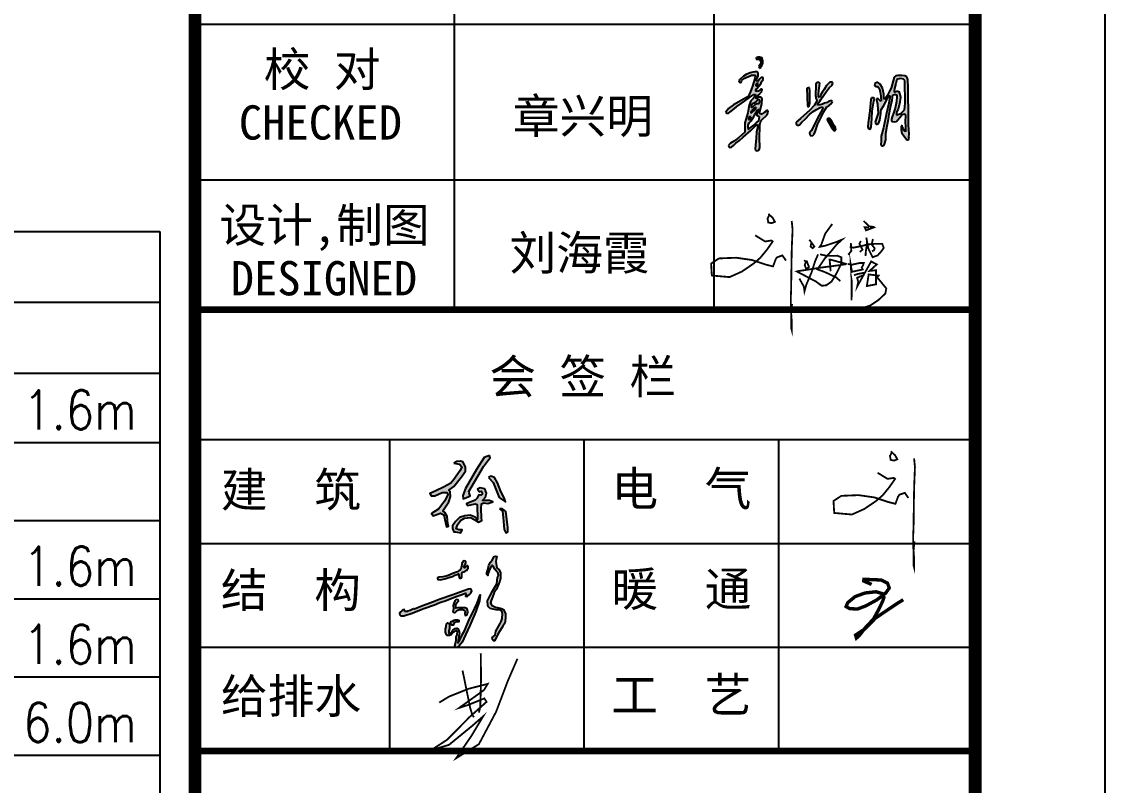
# Model space of a CAD drawing. Extents: x 921423 to 1291758, y 534425 to 1049953.
# Drawn here: x 1148031 to 1156349, y 894278 to 900138 of the extents above; entities that cross this region are included whole.
import ezdxf

# ---------------------------------------------------------------- set-up
doc = ezdxf.new("R2010")
doc.units = 0
doc.header["$LTSCALE"] = 1000
doc.header["$MEASUREMENT"] = 0
for name, color, linetype in [('PUB_TITLE', 4, 'Continuous'), ('图框', 7, 'Continuous'), ('文字', 6, 'Continuous'), ('线线', 150, 'Continuous')]:
    doc.layers.add(name, color=color, linetype=linetype)
doc.styles.add('ACC', font='txt.shx', dxfattribs={"width": 0.9, "bigfont": 'hztxt.shx'})
doc.styles.add('STYLE-黑体', font='simhei.ttf')

# ---------------------------------------------------------------- blocks, each defined once
blk = doc.blocks.new('hui')
h = blk.add_hatch(color=256)
h.paths.add_polyline_path([(74395638.6, 22003696.3), (74395662.8, 22003679.2), (74395666.7, 22003630), (74395675.3, 22003537.8), (74395686.9, 22003513.3), (74395703, 22003522.2), (74395703, 22003553.5), (74395696.3, 22003618.3), (74395688.3, 22003677.7), (74395661.9, 22003698.7)])
h.paths.add_polyline_path([(74395555.6, 22003939), (74395591.3, 22003900.5), (74395637.5, 22003785.4), (74395686.2, 22003750.5), (74395674.8, 22003782.9), (74395649.7, 22003831.1), (74395624.6, 22003897.3), (74395601.9, 22003937), (74395573.5, 22003947.9)])
h.paths.add_polyline_path([(74395481.4, 22003828.7), (74395497.6, 22003833.6), (74395508.2, 22003811.7), (74395496, 22003801.2), (74395480.6, 22003804), (74395470.1, 22003787.8), (74395466.8, 22003776.9), (74395453, 22003763.5), (74395396.7, 22003740.8), (74395385.4, 22003735.2), (74395395.5, 22003724.2), (74395453.9, 22003735.2), (74395468.4, 22003731.9), (74395467.6, 22003710.5), (74395470.9, 22003632.1), (74395470.4, 22003615.9), (74395451.8, 22003634.5), (74395414.1, 22003649.1), (74395372.4, 22003644.2), (74395333.1, 22003630), (74395301.5, 22003599.7), (74395278.8, 22003568.1), (74395279.6, 22003545.4), (74395289.3, 22003520.3), (74395302.3, 22003520.3), (74395342.4, 22003513.8), (74395353.3, 22003535.3), (74395327.8, 22003535.3), (74395307.5, 22003543), (74395317.3, 22003573.7), (74395340.8, 22003606.9), (74395370.3, 22003625.6), (74395394.3, 22003629.2), (74395418.2, 22003630.4), (74395450.2, 22003612.2), (74395477.7, 22003595.6), (74395504.5, 22003607.3), (74395502.5, 22003628.8), (74395498.8, 22003698.9), (74395501.2, 22003735.3), (74395519.5, 22003744.5), (74395550.3, 22003738), (74395588.8, 22003750.1), (74395562.5, 22003760.3), (74395509.4, 22003761.9), (74395531.3, 22003787.4), (74395540.2, 22003818.2), (74395526.8, 22003850.6), (74395491.6, 22003859.1), (74395470.1, 22003848.6)])
h.paths.add_polyline_path([(74395563.1, 22004106.9), (74395521.8, 22004092.4), (74395461.9, 22003999), (74395379.7, 22003854.8), (74395358.5, 22003799.5), (74395360.6, 22003773.7), (74395397.8, 22003789.2), (74395415.5, 22003796.6), (74395405.5, 22003819.1), (74395405, 22003831.5), (74395515.6, 22004021.8), (74395554.9, 22004072.9), (74395569.1, 22004089.9)])
h.paths.add_polyline_path([(74395290.2, 22004048.9), (74395331.8, 22004040.5), (74395350.5, 22004020.6), (74395338.3, 22003991.5), (74395289.1, 22003923.7), (74395266.4, 22003893.9), (74395215.7, 22003866.5), (74395145.3, 22003831.9), (74395104.7, 22003816.4), (74395115.5, 22003796.1), (74395143.5, 22003796.1), (74395198.4, 22003822.9), (74395234.2, 22003822.9), (74395244.7, 22003810.1), (74395216.3, 22003757), (74395173.1, 22003697.7), (74395118.7, 22003662.8), (74395131.5, 22003645.1), (74395186.2, 22003664.4), (74395213, 22003652.1), (74395226.2, 22003593), (74395232, 22003559.7), (74395248, 22003563.8), (74395242.3, 22003583.6), (74395237.3, 22003639.5), (74395218.8, 22003669.5), (74395204.8, 22003682.7), (74395249.7, 22003751.7), (74395262.9, 22003791.2), (74395260, 22003827.8), (74395250.1, 22003841.3), (74395288.4, 22003870.1), (74395346.9, 22003942.8), (74395377.8, 22003987.2), (74395377.8, 22004020.1), (74395358, 22004059.2), (74395339.5, 22004062.9), (74395311.1, 22004059.6)])
h = blk.add_hatch(color=256)
h.paths.add_polyline_path([(74395012.1, 22002915.4), (74395058.3, 22002932), (74395139.4, 22002961.3), (74395180.7, 22002979.5), (74395231.2, 22002992.9), (74395259.8, 22003008.1), (74395294.4, 22003019.6), (74395315.7, 22003027.5), (74395353.5, 22003041.1), (74395371.9, 22003048.3), (74395382.1, 22003050.4), (74395383.8, 22003039.4), (74395379.1, 22003028.3), (74395388.5, 22003025.7), (74395394, 22003027.9), (74395409.8, 22003038.9), (74395418.7, 22003050.9), (74395428.1, 22003067.9), (74395420, 22003082.8), (74395401.3, 22003079.8), (74395359.1, 22003064.9), (74395280.7, 22003038.5), (74395185.1, 22003003.1), (74395125.1, 22002980.1), (74395036.7, 22002947.4), (74394985.8, 22002928.7), (74394978.6, 22002930.3), (74394953.5, 22002916.6), (74394936.6, 22002912.8), (74394932.9, 22002909.4), (74394912.7, 22002909.5), (74394911, 22002918.6), (74394907.2, 22002924.9), (74394896.6, 22002921.3), (74394891.1, 22002916), (74394873.8, 22002902.3), (74394870.9, 22002894.1), (74394873.5, 22002883.1), (74394883.1, 22002876.6), (74394906.4, 22002876.6), (74394969.3, 22002897.5)])
h.paths.add_polyline_path([(74395356.2, 22003210.6), (74395364.6, 22003214.7), (74395376.3, 22003218), (74395384.6, 22003223.8), (74395391.4, 22003228.1), (74395393.8, 22003234.2), (74395398.3, 22003239.8), (74395399.7, 22003252.1), (74395392.3, 22003262.2), (74395385.1, 22003258.6), (74395378.1, 22003250.5), (74395370.7, 22003245.6), (74395366.5, 22003254.3), (74395370.1, 22003259.4), (74395374.1, 22003267.2), (74395378.9, 22003276.1), (74395381.6, 22003283.6), (74395381.6, 22003291.2), (74395379.4, 22003296.5), (74395367.6, 22003297.8), (74395359.8, 22003296.9), (74395357.2, 22003292.7), (74395354.5, 22003285.4), (74395351.6, 22003278.3), (74395350.5, 22003267.4), (74395349, 22003258.5), (74395345.4, 22003244.8), (74395343.6, 22003235), (74395337.6, 22003227), (74395329.9, 22003224.2), (74395316.8, 22003215.3), (74395287.7, 22003202.9), (74395262.3, 22003193.7), (74395246.5, 22003186.6), (74395230.9, 22003180.2), (74395204.6, 22003174.5), (74395175.4, 22003172.4), (74395163.7, 22003167.8), (74395165.4, 22003155.7), (74395183.7, 22003153.6), (74395220.4, 22003159.4), (74395249.8, 22003169.4), (74395279.2, 22003178.1), (74395297.2, 22003188.1), (74395315, 22003194.8), (74395323.9, 22003198.5), (74395327.7, 22003194.6), (74395326.8, 22003185.4), (74395328.7, 22003174), (74395333.7, 22003165.5), (74395339.9, 22003164.2), (74395347.9, 22003167.8), (74395351, 22003174.8), (74395351, 22003189), (74395351.4, 22003201.7)])
h.paths.add_polyline_path([(74395305.4, 22002934.3), (74395304.5, 22002947.3), (74395304.2, 22002964.8), (74395311.8, 22002975.7), (74395325.1, 22002988.9), (74395323, 22002998.3), (74395306.8, 22003000.6), (74395295.7, 22002991.3), (74395288.9, 22002972.3), (74395284.2, 22002955.9), (74395285.4, 22002930.7), (74395283.8, 22002917.3), (74395281.8, 22002906.8), (74395289, 22002901.9), (74395298.5, 22002901.9), (74395310.3, 22002911), (74395319.1, 22002920.5), (74395334.5, 22002924.5), (74395356.1, 22002925.1), (74395364, 22002922.8), (74395373.1, 22002917.6), (74395377, 22002905.8), (74395374.1, 22002893.1), (74395377, 22002881), (74395383.6, 22002880), (74395391.8, 22002885.2), (74395395.4, 22002906.5), (74395390.5, 22002929.7), (74395375.7, 22002938.5), (74395350.2, 22002938.2), (74395319.1, 22002936.9)], flags=17)
h.paths.add_polyline_path([(74395295, 22002825.9), (74395304.6, 22002828.7), (74395327.5, 22002831.5), (74395328, 22002843.1), (74395318.4, 22002846.2), (74395300.3, 22002846.4), (74395292.4, 22002843.1), (74395279.2, 22002836.5), (74395267.8, 22002833.2), (74395264.5, 22002823.6), (74395268.3, 22002810.9), (74395274.4, 22002804.3), (74395283.8, 22002805.1), (74395286.3, 22002812.7)], flags=17)
h.paths.add_polyline_path([(74395249.7, 22002761.6), (74395255.7, 22002778.9), (74395255.7, 22002802.1), (74395252.9, 22002818.1), (74395240.6, 22002821.7), (74395233.8, 22002814.4), (74395231, 22002795.8), (74395226, 22002773.9), (74395226, 22002752), (74395233.6, 22002731.2), (74395238.7, 22002724.3), (74395256.2, 22002725.5), (74395268.8, 22002731.2), (74395278.8, 22002745), (74395288.9, 22002751.9), (74395296.4, 22002757.5), (74395305.2, 22002765), (74395315.9, 22002755), (74395314, 22002731.8), (74395307.7, 22002716.1), (74395306.5, 22002688.5), (74395300.8, 22002663.4), (74395296.4, 22002647.1), (74395301.4, 22002633.9), (74395314.6, 22002632.7), (74395329.1, 22002645.2), (74395352.9, 22002674.1), (74395378, 22002730.5), (74395410.9, 22002802.7), (74395457.2, 22002909.4), (74395485.7, 22002992), (74395490.7, 22003037.5), (74395468.6, 22002973.5), (74395432.4, 22002896.9), (74395407, 22002847.3), (74395373.4, 22002766), (74395355.5, 22002736.6), (74395333.8, 22002691.3), (74395320.6, 22002669.6), (74395321.8, 22002689.3), (74395326.6, 22002719.4), (74395332.6, 22002740.2), (74395330.6, 22002756.3), (74395322.6, 22002774), (74395312.2, 22002780.7), (74395300.3, 22002778.9), (74395282.6, 22002767.1), (74395274.4, 22002755.2), (74395262.5, 22002740.7), (74395251.1, 22002743.8)])
blk.add_hatch(color=256).paths.add_polyline_path([(74395578.3, 22002959.2), (74395570.2, 22002974.9), (74395575, 22002993.9), (74395585.1, 22003020.4), (74395598.1, 22003054.3), (74395615.7, 22003080.1), (74395642.3, 22003141.8), (74395646.6, 22003165.4), (74395647.1, 22003185.6), (74395646.2, 22003207.3), (74395638, 22003229), (74395619.2, 22003245.3), (74395615.8, 22003256.4), (74395613.4, 22003278.6), (74395611.9, 22003294.5), (74395613.9, 22003307.9), (74395618.7, 22003333), (74395611.5, 22003334.9), (74395598.9, 22003332.5), (74395584, 22003303.1), (74395569.5, 22003287.2), (74395558.4, 22003264.1), (74395550.2, 22003229.9), (74395542, 22003206.3), (74395542, 22003194.3), (74395548.8, 22003187.1), (74395550.2, 22003197.2), (74395560.8, 22003224.1), (74395567.6, 22003241.5), (74395577.7, 22003261.2), (74395583.6, 22003264.1), (74395590.3, 22003258.5), (74395604.3, 22003234.8), (74395613, 22003221.9), (74395627.5, 22003210), (74395631.1, 22003184.8), (74395624.4, 22003169.3), (74395619.2, 22003122.4), (74395588, 22003070.3), (74395568.6, 22003031.5), (74395546.6, 22002990.6), (74395550.3, 22002954.5), (74395555.6, 22002945.6), (74395566.9, 22002932), (74395614.8, 22002923.1), (74395643.8, 22002922), (74395657.4, 22002911.9), (74395663.3, 22002895.3), (74395661, 22002856.3), (74395652.7, 22002832.6), (74395645, 22002816.7), (74395633.2, 22002800.7), (74395611.8, 22002759.3), (74395606.5, 22002727.3), (74395583.4, 22002709), (74395586.4, 22002693.6), (74395593.5, 22002683.6), (74395600.6, 22002683.6), (74395608.9, 22002698.4), (74395626.6, 22002736.2), (74395643.5, 22002763), (74395666.1, 22002797.8), (74395679.7, 22002820.8), (74395686.8, 22002858), (74395686.8, 22002892.8), (74395669.4, 22002923.9), (74395655.1, 22002932.8), (74395625.2, 22002940.9), (74395609.6, 22002942.3), (74395588.5, 22002953.1)])
for points in [[(74395563.1, 22004106.9), (74395521.8, 22004092.4), (74395461.9, 22003999), (74395379.7, 22003854.8), (74395358.5, 22003799.5), (74395360.6, 22003773.7), (74395397.8, 22003789.2), (74395415.5, 22003796.6), (74395405.5, 22003819.1), (74395405, 22003831.5), (74395515.6, 22004021.8), (74395554.9, 22004072.9), (74395569.1, 22004089.9), (74395563.1, 22004106.9)], [(74395290.2, 22004048.9), (74395331.8, 22004040.5), (74395350.5, 22004020.6), (74395338.3, 22003991.5), (74395289.1, 22003923.7), (74395266.4, 22003893.9), (74395215.7, 22003866.5), (74395145.3, 22003831.9), (74395104.7, 22003816.4), (74395115.5, 22003796.1), (74395143.5, 22003796.1), (74395198.4, 22003822.9), (74395234.2, 22003822.9), (74395244.7, 22003810.1), (74395216.3, 22003757), (74395173.1, 22003697.7), (74395118.7, 22003662.8), (74395131.5, 22003645.1), (74395186.2, 22003664.4), (74395213, 22003652.1), (74395226.2, 22003593), (74395232, 22003559.7), (74395248, 22003563.8), (74395242.3, 22003583.6), (74395237.3, 22003639.5), (74395218.8, 22003669.5), (74395204.8, 22003682.7), (74395249.7, 22003751.7), (74395262.9, 22003791.2), (74395260, 22003827.8), (74395250.1, 22003841.3), (74395288.4, 22003870.1), (74395346.9, 22003942.8), (74395377.8, 22003987.2), (74395377.8, 22004020.1), (74395358, 22004059.2), (74395339.5, 22004062.9), (74395311.1, 22004059.6), (74395290.2, 22004048.9)], [(74395555.6, 22003939), (74395591.3, 22003900.5), (74395637.5, 22003785.4), (74395686.2, 22003750.5), (74395674.8, 22003782.9), (74395649.7, 22003831.1), (74395624.6, 22003897.3), (74395601.9, 22003937), (74395573.5, 22003947.9), (74395555.6, 22003939)], [(74395481.4, 22003828.7), (74395497.6, 22003833.6), (74395497.6, 22003833.6), (74395508.2, 22003811.7), (74395496, 22003801.2), (74395480.6, 22003804), (74395470.1, 22003787.8), (74395466.8, 22003776.9), (74395453, 22003763.5), (74395396.7, 22003740.8), (74395385.4, 22003735.2), (74395395.5, 22003724.2), (74395395.5, 22003724.2), (74395453.9, 22003735.2), (74395468.4, 22003731.9), (74395467.6, 22003710.5), (74395470.9, 22003632.1), (74395470.4, 22003615.9), (74395451.8, 22003634.5), (74395414.1, 22003649.1), (74395372.4, 22003644.2), (74395333.1, 22003630), (74395301.5, 22003599.7), (74395278.8, 22003568.1), (74395279.6, 22003545.4), (74395289.3, 22003520.3), (74395302.3, 22003520.3), (74395342.4, 22003513.8), (74395353.3, 22003535.3), (74395327.8, 22003535.3), (74395307.5, 22003543), (74395317.3, 22003573.7), (74395340.8, 22003606.9), (74395370.3, 22003625.6), (74395394.3, 22003629.2), (74395418.2, 22003630.4), (74395450.2, 22003612.2), (74395477.7, 22003595.6), (74395504.5, 22003607.3), (74395502.5, 22003628.8), (74395498.8, 22003698.9), (74395501.2, 22003735.3), (74395519.5, 22003744.5), (74395550.3, 22003738), (74395588.8, 22003750.1), (74395562.5, 22003760.3), (74395509.4, 22003761.9), (74395531.3, 22003787.4), (74395540.2, 22003818.2), (74395526.8, 22003850.6), (74395491.6, 22003859.1), (74395470.1, 22003848.6), (74395481.4, 22003828.7)], [(74395638.6, 22003696.3), (74395662.8, 22003679.2), (74395666.7, 22003630), (74395675.3, 22003537.8), (74395686.9, 22003513.3), (74395703, 22003522.2), (74395703, 22003553.5), (74395696.3, 22003618.3), (74395688.3, 22003677.7), (74395661.9, 22003698.7), (74395638.6, 22003696.3)], [(74395295, 22002825.9), (74395286.3, 22002812.7), (74395283.8, 22002805.1), (74395274.4, 22002804.3), (74395268.3, 22002810.9), (74395264.5, 22002823.6), (74395267.8, 22002833.2), (74395279.2, 22002836.5), (74395292.4, 22002843.1), (74395300.3, 22002846.4), (74395318.4, 22002846.2), (74395328, 22002843.1), (74395327.5, 22002831.5), (74395304.6, 22002828.7), (74395295, 22002825.9), (74395295, 22002825.9)]]:
    blk.add_lwpolyline(points)
for points, const_width in [([(74398643.6, 22004138.8), (74398677.6, 22004107.1), (74398692.9, 22004077.6), (74398668.8, 22004067.7), (74398642.5, 22004073.2), (74398637, 22004103.8), (74398649.1, 22004126.8)], 14), ([(74398822, 22004085), (74398828.6, 22004018.2), (74398823.1, 22003881.4), (74398820.9, 22003784.1), (74398817.9, 22003551.5), (74398814.8, 22003492.4), (74398815.6, 22003407.1), (74398823.3, 22003303.4), (74398823.3, 22003243.4), (74398818.7, 22003260.3), (74398817.9, 22003379.4), (74398824.8, 22003447.8)], 14), ([(74398541.7, 22003974.4), (74398618.4, 22003927.4), (74398666.6, 22003935.1), (74398676.4, 22003927.4), (74398632.6, 22003865), (74398581.2, 22003801.6), (74398531.9, 22003758.9), (74398439.9, 22003696.5), (74398344.7, 22003653.9), (74398208.9, 22003665.9), (74398203.4, 22003757.8), (74398263.6, 22003797.2), (74398395, 22003802.7), (74398517.7, 22003785.2), (74398622.8, 22003750.1), (74398678.6, 22003735.9), (74398699.4, 22003791.7), (74398709.3, 22003805.9), (74398750.9, 22003820.2), (74398778.2, 22003780.8)], 14), ([(74398496, 22003117.1), (74398435.7, 22003143.4), (74398436.6, 22003156.5), (74398468, 22003155.6), (74398570.4, 22003151.2), (74398617.6, 22003127.6), (74398631.6, 22003090), (74398602.8, 22003049.8), (74398536.3, 22002999.1), (74398449.7, 22002951.9), (74398388.4, 22002929.2), (74398329, 22002930.9), (74398300.1, 22002947.5), (74398313.2, 22002978.1), (74398370.1, 22003024.5), (74398445.3, 22003051.6), (74398529.3, 22003061.2), (74398577.4, 22003047.2), (74398590.5, 22003019.2), (74398580, 22002986.9), (74398549.4, 22002923.1), (74398510, 22002851.4), (74398446.2, 22002783.2), (74398400.7, 22002723.8), (74398379.7, 22002705.4), (74398372.7, 22002728.1), (74398446.2, 22002777.1), (74398525.8, 22002859.3), (74398692, 22002971.1), (74398738.8, 22002999.9)], 26), ([(74395177.1, 22002210.8), (74395251.9, 22002256.4), (74395400.3, 22002316), (74395548.7, 22002354), (74395520.8, 22002307.1), (74395330.6, 22002170.2), (74395400.3, 22002193), (74395523.4, 22002242.5), (74395539.9, 22002215.9), (74395409.2, 22002099.2), (74395238, 22001925.6), (74395115, 22001845.8), (74395251.9, 22001886.3), (74395427, 22002029.5), (74395514.5, 22002105.6), (74395425.7, 22001957.3), (74395306.5, 22001783.6), (74395481.5, 22001891.4), (74395613.4, 22002139.8), (74395703.5, 22002376.8), (74395777, 22002546.7)], 14), ([(74395495.5, 22002589.8), (74395498, 22002403.4), (74395494.2, 22002251.3), (74395491.7, 22002176.6), (74395481.5, 22002133.5)], 14), ([(74395355.9, 22002456.8), (74395414.3, 22002170.2), (74395430.8, 22002115.7), (74395443.5, 22002098)], 14)]:
    blk.add_lwpolyline(points, dxfattribs=dict(const_width=const_width))
for points in [[(74395230.9, 22003180.2), (74395204.6, 22003174.5), (74395175.4, 22003172.4), (74395163.7, 22003167.8), (74395165.4, 22003155.7), (74395183.7, 22003153.6), (74395220.4, 22003159.4), (74395249.8, 22003169.4), (74395279.2, 22003178.1), (74395297.2, 22003188.1), (74395315, 22003194.8), (74395323.9, 22003198.5), (74395323.9, 22003198.5), (74395327.7, 22003194.6), (74395326.8, 22003185.4), (74395328.7, 22003174), (74395333.7, 22003165.5), (74395339.9, 22003164.2), (74395347.9, 22003167.8), (74395351, 22003174.8), (74395351, 22003189), (74395351.4, 22003201.7), (74395356.2, 22003210.6), (74395364.6, 22003214.7), (74395376.3, 22003218), (74395384.6, 22003223.8), (74395391.4, 22003228.1), (74395393.8, 22003234.2), (74395398.3, 22003239.8), (74395399.7, 22003252.1), (74395392.3, 22003262.2), (74395385.1, 22003258.6), (74395378.1, 22003250.5), (74395370.7, 22003245.6), (74395370.7, 22003245.6), (74395370.7, 22003245.6), (74395366.5, 22003254.3), (74395370.1, 22003259.4), (74395374.1, 22003267.2), (74395378.9, 22003276.1), (74395381.6, 22003283.6), (74395381.6, 22003291.2), (74395379.4, 22003296.5), (74395367.6, 22003297.8), (74395359.8, 22003296.9), (74395357.2, 22003292.7), (74395354.5, 22003285.4), (74395351.6, 22003278.3), (74395350.5, 22003267.4), (74395349, 22003258.5), (74395345.4, 22003244.8), (74395343.6, 22003235), (74395337.6, 22003227), (74395329.9, 22003224.2), (74395316.8, 22003215.3), (74395287.7, 22003202.9), (74395262.3, 22003193.7), (74395246.5, 22003186.6), (74395230.9, 22003180.2)], [(74395577.7, 22003261.2), (74395567.6, 22003241.5), (74395560.8, 22003224.1), (74395550.2, 22003197.2), (74395548.8, 22003187.1), (74395542, 22003194.3), (74395542, 22003206.3), (74395550.2, 22003229.9), (74395558.4, 22003264.1), (74395569.5, 22003287.2), (74395584, 22003303.1), (74395598.9, 22003332.5), (74395611.5, 22003334.9), (74395618.7, 22003333), (74395613.9, 22003307.9), (74395611.9, 22003294.5), (74395613.4, 22003278.6), (74395615.8, 22003256.4), (74395619.2, 22003245.3), (74395638, 22003229), (74395646.2, 22003207.3), (74395647.1, 22003185.6), (74395646.6, 22003165.4), (74395642.3, 22003141.8), (74395615.7, 22003080.1), (74395598.1, 22003054.3), (74395585.1, 22003020.4), (74395575, 22002993.9), (74395570.2, 22002974.9), (74395578.3, 22002959.2), (74395588.5, 22002953.1), (74395609.6, 22002942.3), (74395625.2, 22002940.9), (74395655.1, 22002932.8), (74395669.4, 22002923.9), (74395686.8, 22002892.8), (74395686.8, 22002858), (74395679.7, 22002820.8), (74395666.1, 22002797.8), (74395643.5, 22002763), (74395626.6, 22002736.2), (74395608.9, 22002698.4), (74395600.6, 22002683.6), (74395593.5, 22002683.6), (74395586.4, 22002693.6), (74395583.4, 22002709), (74395606.5, 22002727.3), (74395611.8, 22002759.3), (74395633.2, 22002800.7), (74395645, 22002816.7), (74395652.7, 22002832.6), (74395661, 22002856.3), (74395663.3, 22002895.3), (74395657.4, 22002911.9), (74395643.8, 22002922), (74395614.8, 22002923.1), (74395566.9, 22002932), (74395555.6, 22002945.6), (74395550.3, 22002954.5), (74395546.6, 22002990.6), (74395568.6, 22003031.5), (74395588, 22003070.3), (74395619.2, 22003122.4), (74395624.4, 22003169.3), (74395631.1, 22003184.8), (74395627.5, 22003210), (74395613, 22003221.9), (74395604.3, 22003234.8), (74395590.3, 22003258.5), (74395583.6, 22003264.1), (74395577.7, 22003261.2)], [(74394978.6, 22002930.3), (74394953.5, 22002916.6), (74394936.6, 22002912.8), (74394932.9, 22002909.4), (74394912.7, 22002909.5), (74394911, 22002918.6), (74394907.2, 22002924.9), (74394896.6, 22002921.3), (74394891.1, 22002916), (74394873.8, 22002902.3), (74394870.9, 22002894.1), (74394873.5, 22002883.1), (74394883.1, 22002876.6), (74394906.4, 22002876.6), (74394969.3, 22002897.5), (74395012.1, 22002915.4), (74395058.3, 22002932), (74395139.4, 22002961.3), (74395180.7, 22002979.5), (74395231.2, 22002992.9), (74395259.8, 22003008.1), (74395294.4, 22003019.6), (74395315.7, 22003027.5), (74395353.5, 22003041.1), (74395371.9, 22003048.3), (74395382.1, 22003050.4), (74395383.8, 22003039.4), (74395379.1, 22003028.3), (74395388.5, 22003025.7), (74395394, 22003027.9), (74395409.8, 22003038.9), (74395418.7, 22003050.9), (74395428.1, 22003067.9), (74395420, 22003082.8), (74395401.3, 22003079.8), (74395359.1, 22003064.9), (74395280.7, 22003038.5), (74395185.1, 22003003.1), (74395125.1, 22002980.1), (74395036.7, 22002947.4), (74394985.8, 22002928.7), (74394978.6, 22002930.3)], [(74395226, 22002752), (74395226, 22002773.9), (74395231, 22002795.8), (74395233.8, 22002814.4), (74395240.6, 22002821.7), (74395252.9, 22002818.1), (74395255.7, 22002802.1), (74395255.7, 22002778.9), (74395249.7, 22002761.6), (74395251.1, 22002743.8), (74395262.5, 22002740.7), (74395274.4, 22002755.2), (74395282.6, 22002767.1), (74395300.3, 22002778.9), (74395312.2, 22002780.7), (74395322.6, 22002774), (74395330.6, 22002756.3), (74395332.6, 22002740.2), (74395326.6, 22002719.4), (74395321.8, 22002689.3), (74395320.6, 22002669.6), (74395333.8, 22002691.3), (74395355.5, 22002736.6), (74395373.4, 22002766), (74395407, 22002847.3), (74395432.4, 22002896.9), (74395468.6, 22002973.5), (74395490.7, 22003037.5), (74395485.7, 22002992), (74395457.2, 22002909.4), (74395410.9, 22002802.7), (74395378, 22002730.5), (74395352.9, 22002674.1), (74395329.1, 22002645.2), (74395314.6, 22002632.7), (74395301.4, 22002633.9), (74395296.4, 22002647.1), (74395300.8, 22002663.4), (74395306.5, 22002688.5), (74395307.7, 22002716.1), (74395314, 22002731.8), (74395314, 22002731.8), (74395315.9, 22002755), (74395305.2, 22002765), (74395296.4, 22002757.5), (74395288.9, 22002751.9), (74395278.8, 22002745), (74395268.8, 22002731.2), (74395256.2, 22002725.5), (74395238.7, 22002724.3), (74395233.6, 22002731.2), (74395226, 22002752)], [(74395304.5, 22002947.3), (74395304.2, 22002964.8), (74395311.8, 22002975.7), (74395325.1, 22002988.9), (74395323, 22002998.3), (74395306.8, 22003000.6), (74395295.7, 22002991.3), (74395288.9, 22002972.3), (74395284.2, 22002955.9), (74395285.4, 22002930.7), (74395283.8, 22002917.3), (74395281.8, 22002906.8), (74395289, 22002901.9), (74395298.5, 22002901.9), (74395310.3, 22002911), (74395319.1, 22002920.5), (74395334.5, 22002924.5), (74395356.1, 22002925.1), (74395364, 22002922.8), (74395373.1, 22002917.6), (74395377, 22002905.8), (74395374.1, 22002893.1), (74395377, 22002881), (74395383.6, 22002880), (74395391.8, 22002885.2), (74395395.4, 22002906.5), (74395390.5, 22002929.7), (74395375.7, 22002938.5), (74395350.2, 22002938.2), (74395319.1, 22002936.9), (74395305.4, 22002934.3), (74395304.5, 22002947.3)]]:
    blk.add_lwpolyline(points, close=True)
blk = doc.blocks.new('zvzgbzxbz')
for points in [[(-131914, -764902), (-131890, -764907), (-131875, -764925), (-131875, -764948), (-131885, -764963), (-131896, -764980), (-131889, -764996), (-131872, -764988), (-131863, -764969), (-131854, -764948), (-131854, -764921), (-131861, -764896), (-131869, -764884), (-131886, -764880), (-131905, -764880), (-131919, -764884), (-131923, -764894), (-131923, -764902)], [(-131271, -765390), (-131275, -765380), (-131266, -765364), (-131250, -765345), (-131241, -765329), (-131185, -765248), (-131153, -765207), (-131120, -765177), (-131112, -765159), (-131122, -765143), (-131139, -765145), (-131150, -765150), (-131181, -765181), (-131207, -765222), (-131223, -765247), (-131239, -765276), (-131249, -765299), (-131256, -765309), (-131266, -765302), (-131266, -765277), (-131263, -765233), (-131256, -765186), (-131252, -765158), (-131264, -765148), (-131277, -765148), (-131290, -765157), (-131292, -765163), (-131295, -765211), (-131297, -765251), (-131297, -765288), (-131289, -765324), (-131280, -765336), (-131311, -765393), (-131358, -765443), (-131454, -765531), (-131500, -765569), (-131500, -765594), (-131488, -765604), (-131467, -765596), (-131440, -765567), (-131401, -765533), (-131360, -765489), (-131320, -765456), (-131285, -765436), (-131246, -765413), (-131223, -765408), (-131220, -765422), (-131242, -765462), (-131275, -765525), (-131340, -765655), (-131359, -765681), (-131357, -765704), (-131346, -765713), (-131326, -765711), (-131312, -765697), (-131298, -765661), (-131275, -765594), (-131230, -765503), (-131211, -765464), (-131195, -765433), (-131176, -765406), (-131151, -765391), (-131124, -765368), (-131118, -765349), (-131128, -765340), (-131140, -765342), (-131160, -765350), (-131175, -765360), (-131200, -765367), (-131223, -765379), (-131251, -765386)], [(-131356, -765240), (-131360, -765204), (-131373, -765204), (-131388, -765209), (-131384, -765301), (-131380, -765400), (-131369, -765406), (-131358, -765370), (-131358, -765321)], [(-130722, -765450), (-130740, -765576), (-130743, -765618), (-130738, -765640), (-130724, -765644), (-130715, -765640), (-130709, -765619), (-130706, -765580), (-130703, -765531), (-130698, -765451), (-130688, -765388), (-130682, -765346), (-130674, -765319), (-130688, -765310), (-130704, -765310), (-130712, -765330)], [(-131177, -765535), (-131155, -765575), (-131127, -765625), (-131100, -765659), (-131081, -765649), (-131086, -765626), (-131107, -765598), (-131133, -765545), (-131147, -765528), (-131165, -765528)]]:
    blk.add_hatch(color=256).paths.add_polyline_path(points)
h = blk.add_hatch(color=256)
h.paths.add_polyline_path([(-131873, -765486), (-131887, -765477), (-131887, -765457), (-131874, -765418), (-131865, -765371), (-131862, -765322), (-131875, -765304), (-131896, -765304), (-131914, -765315), (-131924, -765321), (-131924, -765304), (-131897, -765278), (-131865, -765246), (-131860, -765221), (-131876, -765221), (-131894, -765237), (-131915, -765243), (-131928, -765242), (-131928, -765229), (-131916, -765212), (-131873, -765165), (-131866, -765141), (-131851, -765119), (-131851, -765098), (-131870, -765097), (-131887, -765109), (-131898, -765127), (-131914, -765139), (-131920, -765130), (-131916, -765110), (-131902, -765079), (-131902, -765049), (-131913, -765036), (-131939, -765036), (-131959, -765039), (-131988, -765048), (-132029, -765063), (-132059, -765082), (-132090, -765109), (-132099, -765118), (-132106, -765133), (-132104, -765146), (-132091, -765150), (-132082, -765150), (-132080, -765138), (-132076, -765126), (-132066, -765117), (-132045, -765105), (-132024, -765092), (-131995, -765082), (-131974, -765073), (-131953, -765070), (-131939, -765070), (-131932, -765077), (-131933, -765094), (-131940, -765118), (-131960, -765179), (-131977, -765227), (-132001, -765286), (-132028, -765306), (-132083, -765341), (-132162, -765384), (-132216, -765423), (-132235, -765448), (-132248, -765466), (-132238, -765475), (-132216, -765472), (-132188, -765451), (-132157, -765427), (-132128, -765404), (-132082, -765372), (-132046, -765346), (-131969, -765291), (-131947, -765275), (-131931, -765275), (-131930, -765286), (-131951, -765316), (-131979, -765342), (-131997, -765388), (-132013, -765469), (-132043, -765576), (-132043, -765674), (-132107, -765732), (-132154, -765764), (-132194, -765792), (-132215, -765810), (-132214, -765828), (-132205, -765835), (-132186, -765831), (-132165, -765816), (-132138, -765792), (-132101, -765761), (-132063, -765727), (-131982, -765655), (-131946, -765623), (-131920, -765596), (-131911, -765593), (-131911, -765628), (-131920, -765673), (-131924, -765738), (-131931, -765813), (-131935, -765849), (-131932, -765866), (-131913, -765873), (-131894, -765862), (-131887, -765836), (-131885, -765802), (-131888, -765766), (-131889, -765706), (-131887, -765643), (-131886, -765595), (-131877, -765568), (-131866, -765549), (-131807, -765491), (-131798, -765463), (-131800, -765444), (-131814, -765444), (-131821, -765457), (-131840, -765468), (-131861, -765480)])
h.paths.add_polyline_path([(-131889, -765513), (-131896, -765553), (-131921, -765572), (-131948, -765601), (-131976, -765621), (-132009, -765645), (-132013, -765623), (-132013, -765596), (-132003, -765580), (-131980, -765558), (-131964, -765530), (-131942, -765491), (-131924, -765461), (-131912, -765445), (-131896, -765432), (-131902, -765456), (-131913, -765482), (-131913, -765501), (-131900, -765507)], flags=16)
h.paths.add_polyline_path([(-131945, -765446), (-131979, -765475), (-131981, -765465), (-131973, -765447), (-131943, -765418), (-131932, -765411), (-131922, -765419)], flags=16)
h.paths.add_polyline_path([(-131978, -765512), (-131979, -765523), (-131992, -765540), (-132005, -765540), (-132006, -765525), (-131991, -765509)], flags=16)
h.paths.add_polyline_path([(-131952, -765398), (-131976, -765412), (-131977, -765396), (-131963, -765374), (-131946, -765366), (-131916, -765343), (-131910, -765335), (-131884, -765334), (-131885, -765351), (-131893, -765371), (-131913, -765371), (-131932, -765377)], flags=16)
h.paths.add_polyline_path([(-131913, -765185), (-131926, -765185), (-131926, -765174), (-131912, -765158), (-131902, -765160), (-131905, -765173)], flags=16)
h = blk.add_hatch(color=256)
h.paths.add_polyline_path([(-130520, -765291), (-130508, -765291), (-130523, -765366), (-130545, -765475), (-130577, -765629), (-130602, -765717), (-130604, -765771), (-130605, -765804), (-130599, -765817), (-130582, -765817), (-130569, -765801), (-130555, -765755), (-130554, -765688), (-130538, -765606), (-130525, -765538), (-130519, -765483), (-130505, -765409), (-130485, -765335), (-130479, -765281), (-130454, -765277), (-130437, -765281), (-130437, -765301), (-130442, -765351), (-130455, -765419), (-130468, -765461), (-130485, -765512), (-130495, -765537), (-130495, -765550), (-130489, -765560), (-130463, -765565), (-130442, -765561), (-130431, -765548), (-130405, -765520), (-130379, -765489), (-130357, -765479), (-130349, -765484), (-130347, -765509), (-130348, -765550), (-130346, -765630), (-130345, -765670), (-130357, -765659), (-130370, -765637), (-130380, -765618), (-130381, -765601), (-130392, -765610), (-130392, -765647), (-130383, -765685), (-130350, -765729), (-130331, -765754), (-130314, -765754), (-130308, -765741), (-130309, -765722), (-130306, -765694), (-130314, -765595), (-130314, -765437), (-130318, -765307), (-130317, -765202), (-130322, -765116), (-130331, -765088), (-130352, -765079), (-130385, -765075), (-130425, -765077), (-130449, -765080), (-130464, -765094), (-130476, -765130), (-130498, -765208), (-130516, -765242), (-130539, -765289), (-130567, -765330), (-130576, -765320), (-130576, -765273), (-130588, -765209), (-130613, -765166), (-130640, -765147), (-130668, -765160), (-130674, -765181), (-130656, -765192), (-130637, -765190), (-130621, -765216), (-130613, -765253), (-130607, -765294), (-130604, -765345), (-130614, -765342), (-130638, -765318), (-130652, -765321), (-130652, -765334), (-130640, -765377), (-130637, -765438), (-130635, -765475), (-130649, -765514), (-130666, -765568), (-130656, -765594), (-130631, -765584), (-130618, -765548), (-130606, -765478), (-130606, -765441), (-130575, -765394)])
h.paths.add_polyline_path([(-130410, -765375), (-130400, -765304), (-130409, -765259), (-130420, -765241), (-130438, -765241), (-130446, -765246), (-130452, -765250), (-130465, -765250), (-130465, -765239), (-130463, -765213), (-130449, -765161), (-130437, -765117), (-130427, -765114), (-130400, -765108), (-130365, -765114), (-130351, -765128), (-130351, -765168), (-130352, -765216), (-130350, -765285), (-130350, -765367), (-130355, -765438), (-130395, -765478), (-130427, -765488), (-130440, -765495), (-130442, -765483), (-130439, -765463), (-130424, -765431)], flags=16)
for p, q in [((-131919, -764884), (-131923, -764894)), ((-131923, -764894), (-131923, -764902)), ((-131923, -764902), (-131914, -764902)), ((-131905, -764880), (-131919, -764884)), ((-131914, -764902), (-131890, -764907)), ((-131886, -764880), (-131905, -764880)), ((-131885, -764963), (-131896, -764980)), ((-131890, -764907), (-131875, -764925)), ((-131869, -764884), (-131886, -764880)), ((-131875, -764948), (-131885, -764963)), ((-131875, -764925), (-131875, -764948)), ((-131872, -764988), (-131863, -764969)), ((-131861, -764896), (-131869, -764884)), ((-131863, -764969), (-131854, -764948)), ((-131854, -764921), (-131861, -764896)), ((-131854, -764948), (-131854, -764921)), ((-132059, -765082), (-132090, -765109)), ((-132029, -765063), (-132059, -765082)), ((-131988, -765048), (-132029, -765063)), ((-132024, -765092), (-131995, -765082)), ((-131995, -765082), (-131974, -765073)), ((-131959, -765039), (-131988, -765048)), ((-131974, -765073), (-131953, -765070)), ((-131939, -765036), (-131959, -765039)), ((-131953, -765070), (-131939, -765070)), ((-131913, -765036), (-131939, -765036)), ((-131939, -765070), (-131932, -765077)), ((-131932, -765077), (-131933, -765094)), ((-131916, -765110), (-131902, -765079)), ((-131902, -765049), (-131913, -765036)), ((-131902, -765079), (-131902, -765049)), ((-131896, -764980), (-131889, -764996)), ((-131889, -764996), (-131872, -764988)), ((-130449, -765080), (-130464, -765094)), ((-130425, -765077), (-130449, -765080)), ((-130385, -765075), (-130425, -765077)), ((-130352, -765079), (-130385, -765075)), ((-130331, -765088), (-130352, -765079)), ((-132099, -765118), (-132106, -765133)), ((-132106, -765133), (-132104, -765146)), ((-132104, -765146), (-132091, -765150)), ((-132090, -765109), (-132099, -765118)), ((-132091, -765150), (-132082, -765150)), ((-132082, -765150), (-132080, -765138)), ((-132080, -765138), (-132076, -765126)), ((-132076, -765126), (-132066, -765117)), ((-132066, -765117), (-132045, -765105)), ((-132045, -765105), (-132024, -765092)), ((-131960, -765179), (-131977, -765227)), ((-131940, -765118), (-131960, -765179)), ((-131933, -765094), (-131940, -765118)), ((-131912, -765158), (-131926, -765174)), ((-131926, -765174), (-131926, -765185)), ((-131926, -765185), (-131913, -765185)), ((-131920, -765130), (-131916, -765110)), ((-131914, -765139), (-131920, -765130)), ((-131916, -765212), (-131873, -765165)), ((-131898, -765127), (-131914, -765139)), ((-131913, -765185), (-131905, -765173)), ((-131902, -765160), (-131912, -765158)), ((-131905, -765173), (-131902, -765160)), ((-131887, -765109), (-131898, -765127)), ((-131870, -765097), (-131887, -765109)), ((-131873, -765165), (-131866, -765141)), ((-131851, -765098), (-131870, -765097)), ((-131866, -765141), (-131851, -765119)), ((-131851, -765119), (-131851, -765098)), ((-131292, -765163), (-131295, -765211)), ((-131290, -765157), (-131292, -765163)), ((-131277, -765148), (-131290, -765157)), ((-131264, -765148), (-131277, -765148)), ((-131252, -765158), (-131264, -765148)), ((-131263, -765233), (-131256, -765186)), ((-131256, -765186), (-131252, -765158)), ((-131181, -765181), (-131207, -765222)), ((-131150, -765150), (-131181, -765181)), ((-131153, -765207), (-131120, -765177)), ((-131139, -765145), (-131150, -765150)), ((-131122, -765143), (-131139, -765145)), ((-131112, -765159), (-131122, -765143)), ((-131120, -765177), (-131112, -765159)), ((-130668, -765160), (-130674, -765181)), ((-130674, -765181), (-130656, -765192)), ((-130640, -765147), (-130668, -765160)), ((-130656, -765192), (-130637, -765190)), ((-130613, -765166), (-130640, -765147)), ((-130637, -765190), (-130621, -765216)), ((-130588, -765209), (-130613, -765166)), ((-130476, -765130), (-130498, -765208)), ((-130464, -765094), (-130476, -765130)), ((-130449, -765161), (-130463, -765213)), ((-130437, -765117), (-130449, -765161)), ((-130427, -765114), (-130437, -765117)), ((-130400, -765108), (-130427, -765114)), ((-130365, -765114), (-130400, -765108)), ((-130351, -765128), (-130365, -765114)), ((-130352, -765216), (-130351, -765168)), ((-130351, -765168), (-130351, -765128)), ((-130322, -765116), (-130331, -765088)), ((-130317, -765202), (-130322, -765116)), ((-132028, -765306), (-132083, -765341)), ((-132046, -765346), (-131969, -765291)), ((-132001, -765286), (-132028, -765306)), ((-131977, -765227), (-132001, -765286)), ((-131969, -765291), (-131947, -765275)), ((-131930, -765286), (-131951, -765316)), ((-131947, -765275), (-131931, -765275)), ((-131931, -765275), (-131930, -765286)), ((-131928, -765229), (-131916, -765212)), ((-131928, -765242), (-131928, -765229)), ((-131915, -765243), (-131928, -765242)), ((-131924, -765304), (-131897, -765278)), ((-131924, -765321), (-131924, -765304)), ((-131914, -765315), (-131924, -765321)), ((-131894, -765237), (-131915, -765243)), ((-131896, -765304), (-131914, -765315)), ((-131897, -765278), (-131865, -765246)), ((-131875, -765304), (-131896, -765304)), ((-131876, -765221), (-131894, -765237)), ((-131860, -765221), (-131876, -765221)), ((-131862, -765322), (-131875, -765304)), ((-131865, -765246), (-131860, -765221)), ((-131373, -765204), (-131388, -765209)), ((-131388, -765209), (-131384, -765301)), ((-131384, -765301), (-131380, -765400)), ((-131360, -765204), (-131373, -765204)), ((-131356, -765240), (-131360, -765204)), ((-131358, -765321), (-131356, -765240)), ((-131295, -765211), (-131297, -765251)), ((-131297, -765251), (-131297, -765288)), ((-131297, -765288), (-131289, -765324)), ((-131266, -765277), (-131263, -765233)), ((-131266, -765302), (-131266, -765277)), ((-131256, -765309), (-131266, -765302)), ((-131249, -765299), (-131256, -765309)), ((-131239, -765276), (-131249, -765299)), ((-131241, -765329), (-131185, -765248)), ((-131223, -765247), (-131239, -765276)), ((-131207, -765222), (-131223, -765247)), ((-131185, -765248), (-131153, -765207)), ((-130704, -765310), (-130712, -765330)), ((-130688, -765310), (-130704, -765310)), ((-130674, -765319), (-130688, -765310)), ((-130621, -765216), (-130613, -765253)), ((-130613, -765253), (-130607, -765294)), ((-130607, -765294), (-130604, -765345)), ((-130576, -765273), (-130588, -765209)), ((-130576, -765320), (-130576, -765273)), ((-130575, -765394), (-130520, -765291)), ((-130539, -765289), (-130567, -765330)), ((-130516, -765242), (-130539, -765289)), ((-130508, -765291), (-130523, -765366)), ((-130520, -765291), (-130508, -765291)), ((-130498, -765208), (-130516, -765242)), ((-130485, -765335), (-130479, -765281)), ((-130479, -765281), (-130454, -765277)), ((-130463, -765213), (-130465, -765239)), ((-130465, -765239), (-130465, -765250)), ((-130465, -765250), (-130452, -765250)), ((-130454, -765277), (-130437, -765281)), ((-130452, -765250), (-130446, -765246)), ((-130446, -765246), (-130438, -765241)), ((-130437, -765301), (-130442, -765351)), ((-130438, -765241), (-130420, -765241)), ((-130437, -765281), (-130437, -765301)), ((-130420, -765241), (-130409, -765259)), ((-130400, -765304), (-130410, -765375)), ((-130409, -765259), (-130400, -765304)), ((-130350, -765285), (-130352, -765216)), ((-130350, -765367), (-130350, -765285)), ((-130318, -765307), (-130317, -765202)), ((-130314, -765437), (-130318, -765307)), ((-132216, -765423), (-132235, -765448)), ((-132162, -765384), (-132216, -765423)), ((-132188, -765451), (-132157, -765427)), ((-132083, -765341), (-132162, -765384)), ((-132157, -765427), (-132128, -765404)), ((-132128, -765404), (-132082, -765372)), ((-132082, -765372), (-132046, -765346)), ((-131997, -765388), (-132013, -765469)), ((-131979, -765342), (-131997, -765388)), ((-131951, -765316), (-131979, -765342)), ((-131963, -765374), (-131977, -765396)), ((-131977, -765396), (-131976, -765412)), ((-131976, -765412), (-131952, -765398)), ((-131943, -765418), (-131973, -765447)), ((-131946, -765366), (-131963, -765374)), ((-131952, -765398), (-131932, -765377)), ((-131916, -765343), (-131946, -765366)), ((-131945, -765446), (-131922, -765419)), ((-131932, -765411), (-131943, -765418)), ((-131932, -765377), (-131913, -765371)), ((-131922, -765419), (-131932, -765411)), ((-131910, -765335), (-131916, -765343)), ((-131913, -765371), (-131893, -765371)), ((-131884, -765334), (-131910, -765335)), ((-131893, -765371), (-131885, -765351)), ((-131887, -765457), (-131874, -765418)), ((-131885, -765351), (-131884, -765334)), ((-131874, -765418), (-131865, -765371)), ((-131865, -765371), (-131862, -765322)), ((-131380, -765400), (-131369, -765406)), ((-131369, -765406), (-131358, -765370)), ((-131358, -765370), (-131358, -765321)), ((-131311, -765393), (-131358, -765443)), ((-131280, -765336), (-131311, -765393)), ((-131289, -765324), (-131280, -765336)), ((-131285, -765436), (-131246, -765413)), ((-131275, -765380), (-131266, -765364)), ((-131271, -765390), (-131275, -765380)), ((-131251, -765386), (-131271, -765390)), ((-131266, -765364), (-131250, -765345)), ((-131223, -765379), (-131251, -765386)), ((-131250, -765345), (-131241, -765329)), ((-131246, -765413), (-131223, -765408)), ((-131220, -765422), (-131242, -765462)), ((-131200, -765367), (-131223, -765379)), ((-131223, -765408), (-131220, -765422)), ((-131175, -765360), (-131200, -765367)), ((-131195, -765433), (-131176, -765406)), ((-131176, -765406), (-131151, -765391)), ((-131160, -765350), (-131175, -765360)), ((-131140, -765342), (-131160, -765350)), ((-131151, -765391), (-131124, -765368)), ((-131128, -765340), (-131140, -765342)), ((-131118, -765349), (-131128, -765340)), ((-131124, -765368), (-131118, -765349)), ((-130712, -765330), (-130722, -765450)), ((-130698, -765451), (-130688, -765388)), ((-130688, -765388), (-130682, -765346)), ((-130682, -765346), (-130674, -765319)), ((-130638, -765318), (-130652, -765321)), ((-130652, -765321), (-130652, -765334)), ((-130652, -765334), (-130640, -765377)), ((-130640, -765377), (-130637, -765438)), ((-130614, -765342), (-130638, -765318)), ((-130604, -765345), (-130614, -765342)), ((-130606, -765441), (-130575, -765394)), ((-130567, -765330), (-130576, -765320)), ((-130567, -765330), (-130567, -765330)), ((-130523, -765366), (-130545, -765475)), ((-130519, -765483), (-130505, -765409)), ((-130505, -765409), (-130485, -765335)), ((-130455, -765419), (-130468, -765461)), ((-130442, -765351), (-130455, -765419)), ((-130410, -765375), (-130424, -765431)), ((-130355, -765438), (-130350, -765367)), ((-132235, -765448), (-132248, -765466)), ((-132248, -765466), (-132238, -765475)), ((-132238, -765475), (-132216, -765472)), ((-132216, -765472), (-132188, -765451)), ((-132013, -765469), (-132043, -765576)), ((-131991, -765509), (-132006, -765525)), ((-132006, -765525), (-132005, -765540)), ((-132005, -765540), (-131992, -765540)), ((-131992, -765540), (-131979, -765523)), ((-131978, -765512), (-131991, -765509)), ((-131973, -765447), (-131981, -765465)), ((-131981, -765465), (-131979, -765475)), ((-131964, -765530), (-131980, -765558)), ((-131979, -765475), (-131945, -765446)), ((-131979, -765523), (-131978, -765512)), ((-131942, -765491), (-131964, -765530)), ((-131924, -765461), (-131942, -765491)), ((-131912, -765445), (-131924, -765461)), ((-131913, -765482), (-131902, -765456)), ((-131913, -765501), (-131913, -765482)), ((-131900, -765507), (-131913, -765501)), ((-131896, -765432), (-131912, -765445)), ((-131912, -765445), (-131912, -765445)), ((-131912, -765445), (-131912, -765445)), ((-131902, -765456), (-131896, -765432)), ((-131889, -765513), (-131900, -765507)), ((-131896, -765432), (-131896, -765432)), ((-131896, -765432), (-131896, -765432)), ((-131896, -765553), (-131889, -765513)), ((-131887, -765477), (-131887, -765457)), ((-131873, -765486), (-131887, -765477)), ((-131861, -765480), (-131873, -765486)), ((-131866, -765549), (-131807, -765491)), ((-131840, -765468), (-131861, -765480)), ((-131821, -765457), (-131840, -765468)), ((-131814, -765444), (-131821, -765457)), ((-131800, -765444), (-131814, -765444)), ((-131807, -765491), (-131798, -765463)), ((-131798, -765463), (-131800, -765444)), ((-131454, -765531), (-131500, -765569)), ((-131358, -765443), (-131454, -765531)), ((-131440, -765567), (-131401, -765533)), ((-131401, -765533), (-131360, -765489)), ((-131360, -765489), (-131320, -765456)), ((-131275, -765525), (-131340, -765655)), ((-131320, -765456), (-131285, -765436)), ((-131242, -765462), (-131275, -765525)), ((-131275, -765594), (-131230, -765503)), ((-131230, -765503), (-131211, -765464)), ((-131211, -765464), (-131195, -765433)), ((-131165, -765528), (-131177, -765535)), ((-131177, -765535), (-131155, -765575)), ((-131147, -765528), (-131165, -765528)), ((-131133, -765545), (-131147, -765528)), ((-130722, -765450), (-130740, -765576)), ((-130706, -765580), (-130703, -765531)), ((-130703, -765531), (-130698, -765451)), ((-130649, -765514), (-130666, -765568)), ((-130635, -765475), (-130649, -765514)), ((-130637, -765438), (-130635, -765475)), ((-130618, -765548), (-130606, -765478)), ((-130606, -765478), (-130606, -765441)), ((-130545, -765475), (-130577, -765629)), ((-130538, -765606), (-130525, -765538)), ((-130525, -765538), (-130519, -765483)), ((-130485, -765512), (-130495, -765537)), ((-130495, -765537), (-130495, -765550)), ((-130468, -765461), (-130485, -765512)), ((-130439, -765463), (-130442, -765483)), ((-130442, -765483), (-130440, -765495)), ((-130440, -765495), (-130427, -765488)), ((-130424, -765431), (-130439, -765463)), ((-130431, -765548), (-130405, -765520)), ((-130427, -765488), (-130395, -765478)), ((-130405, -765520), (-130379, -765489)), ((-130395, -765478), (-130355, -765438)), ((-130379, -765489), (-130357, -765479)), ((-130357, -765479), (-130349, -765484)), ((-130349, -765484), (-130347, -765509)), ((-130347, -765509), (-130348, -765550)), ((-130314, -765595), (-130314, -765437)), ((-132063, -765727), (-131982, -765655)), ((-132043, -765576), (-132043, -765674)), ((-132003, -765580), (-132013, -765596)), ((-132013, -765596), (-132013, -765623)), ((-132013, -765623), (-132009, -765645)), ((-132009, -765645), (-131976, -765621)), ((-131980, -765558), (-132003, -765580)), ((-131982, -765655), (-131946, -765623)), ((-131976, -765621), (-131948, -765601)), ((-131948, -765601), (-131921, -765572)), ((-131946, -765623), (-131920, -765596)), ((-131921, -765572), (-131896, -765553)), ((-131920, -765596), (-131911, -765593)), ((-131911, -765628), (-131920, -765673)), ((-131911, -765593), (-131911, -765628)), ((-131889, -765706), (-131887, -765643)), ((-131887, -765643), (-131886, -765595)), ((-131886, -765595), (-131877, -765568)), ((-131877, -765568), (-131866, -765549)), ((-131500, -765569), (-131500, -765594)), ((-131500, -765594), (-131488, -765604)), ((-131488, -765604), (-131467, -765596)), ((-131467, -765596), (-131440, -765567)), ((-131340, -765655), (-131359, -765681)), ((-131298, -765661), (-131275, -765594)), ((-131155, -765575), (-131127, -765625)), ((-131107, -765598), (-131133, -765545)), ((-131127, -765625), (-131100, -765659)), ((-131086, -765626), (-131107, -765598)), ((-131100, -765659), (-131081, -765649)), ((-131081, -765649), (-131086, -765626)), ((-130740, -765576), (-130743, -765618)), ((-130743, -765618), (-130738, -765640)), ((-130738, -765640), (-130724, -765644)), ((-130724, -765644), (-130715, -765640)), ((-130715, -765640), (-130709, -765619)), ((-130709, -765619), (-130706, -765580)), ((-130666, -765568), (-130656, -765594)), ((-130656, -765594), (-130631, -765584)), ((-130631, -765584), (-130618, -765548)), ((-130577, -765629), (-130602, -765717)), ((-130554, -765688), (-130538, -765606)), ((-130495, -765550), (-130489, -765560)), ((-130489, -765560), (-130463, -765565)), ((-130463, -765565), (-130442, -765561)), ((-130442, -765561), (-130431, -765548)), ((-130381, -765601), (-130392, -765610)), ((-130392, -765610), (-130392, -765647)), ((-130392, -765647), (-130383, -765685)), ((-130380, -765618), (-130381, -765601)), ((-130370, -765637), (-130380, -765618)), ((-130357, -765659), (-130370, -765637)), ((-130345, -765670), (-130357, -765659)), ((-130348, -765550), (-130346, -765630)), ((-130346, -765630), (-130345, -765670)), ((-130306, -765694), (-130314, -765595)), ((-132154, -765764), (-132194, -765792)), ((-132107, -765732), (-132154, -765764)), ((-132138, -765792), (-132101, -765761)), ((-132043, -765674), (-132107, -765732)), ((-132101, -765761), (-132063, -765727)), ((-131924, -765738), (-131931, -765813)), ((-131920, -765673), (-131924, -765738)), ((-131888, -765766), (-131889, -765706)), ((-131885, -765802), (-131888, -765766)), ((-131359, -765681), (-131357, -765704)), ((-131357, -765704), (-131346, -765713)), ((-131346, -765713), (-131326, -765711)), ((-131326, -765711), (-131312, -765697)), ((-131312, -765697), (-131298, -765661)), ((-130604, -765771), (-130605, -765804)), ((-130602, -765717), (-130604, -765771)), ((-130569, -765801), (-130555, -765755)), ((-130555, -765755), (-130554, -765688)), ((-130383, -765685), (-130350, -765729)), ((-130350, -765729), (-130331, -765754)), ((-130331, -765754), (-130314, -765754)), ((-130314, -765754), (-130308, -765741)), ((-130309, -765722), (-130306, -765694)), ((-130308, -765741), (-130309, -765722)), ((-132194, -765792), (-132215, -765810)), ((-132215, -765810), (-132214, -765828)), ((-132214, -765828), (-132205, -765835)), ((-132205, -765835), (-132186, -765831)), ((-132186, -765831), (-132165, -765816)), ((-132165, -765816), (-132138, -765792)), ((-131931, -765813), (-131935, -765849)), ((-131935, -765849), (-131932, -765866)), ((-131932, -765866), (-131913, -765873)), ((-131913, -765873), (-131894, -765862)), ((-131894, -765862), (-131887, -765836)), ((-131887, -765836), (-131885, -765802)), ((-130605, -765804), (-130599, -765817)), ((-130599, -765817), (-130582, -765817)), ((-130582, -765817), (-130569, -765801))]:
    blk.add_line(p, q)
blk = doc.blocks.new('A$C31D40216')
at = {"const_width": 21}
for points in [[(6676, 37817), (6727, 37769), (6750, 37725), (6714, 37710), (6674, 37718), (6666, 37764), (6684, 37798)], [(6944, 37736), (6954, 37636), (6945, 37430), (6942, 37284), (6937, 36936), (6933, 36847), (6934, 36719), (6946, 36563), (6946, 36473), (6939, 36499), (6937, 36677), (6948, 36780)], [(7411, 37701), (7330, 37590), (7286, 37467), (7268, 37438), (7325, 37449), (7454, 37492), (7523, 37520), (7461, 37464), (7389, 37376), (7323, 37301), (7240, 37178), (7328, 37146), (7457, 37085), (7503, 37043)], [(7772, 37735), (7839, 37671), (7883, 37668), (7893, 37662), (7799, 37627), (7784, 37664), (7834, 37659)], [(6523, 37570), (6638, 37499), (6710, 37511), (6725, 37499), (6660, 37406), (6582, 37311), (6508, 37247), (6371, 37153), (6228, 37089), (6024, 37107), (6016, 37245), (6106, 37304), (6303, 37312), (6487, 37286), (6645, 37233), (6729, 37212), (6760, 37296), (6775, 37317), (6837, 37338), (6878, 37279)], [(7147, 37520), (7205, 37441), (7184, 37422), (7161, 37441), (7169, 37480)], [(7625, 37483), (7630, 37391), (7595, 37346)], [(7612, 37439), (7652, 37427), (7755, 37448), (7813, 37464), (7896, 37472), (7986, 37472), (8004, 37425), (7976, 37386), (7933, 37338), (7875, 37318), (7826, 37418), (7803, 37544), (7812, 37499), (7803, 37421), (7797, 37381), (7794, 37332)], [(7740, 37506), (7724, 37472), (7749, 37423), (7759, 37405), (7728, 37378)], [(7879, 37528), (7865, 37464), (7899, 37421), (7891, 37397), (7869, 37385)], [(7271, 37351), (7349, 37333), (7470, 37335), (7515, 37317), (7515, 37248), (7487, 37186), (7449, 37113), (7403, 37038), (7343, 36995), (7290, 36989), (7223, 37038), (7003, 37154), (7014, 37157), (7284, 37199), (7501, 37227), (7577, 37239)], [(7032, 37072), (7084, 36980), (7091, 36926), (7112, 37001), (7171, 37140), (7214, 37274), (7248, 37351)], [(7380, 37302), (7392, 37157)], [(7588, 37240), (7638, 37232), (7726, 37251), (7773, 37251), (7764, 37223), (7750, 37199), (7762, 37177), (7638, 37150), (7625, 37223), (7635, 37023), (7634, 36912), (7633, 36820)], [(7086, 37284), (7124, 37253), (7143, 37206), (7112, 37181), (7094, 37227), (7106, 37262), (7125, 37278)], [(7577, 37239), (7379, 37293)], [(7661, 37111), (7710, 37126), (7779, 37139), (7772, 37113), (7697, 37081), (7710, 37034), (7699, 36983), (7835, 37226), (7859, 37269), (7923, 37235), (7840, 37160), (7915, 37168), (7914, 37006), (7809, 36986), (7830, 37120), (7944, 37106), (7944, 37106), (7928, 37086), (8033, 36959), (8022, 36901), (7948, 36829), (7849, 36763), (7726, 36720)]]:
    blk.add_lwpolyline(points, dxfattribs=at)
at = {"layer": '图框', "color": 0}
for p, q in [((74, 40000), (9088, 40000)), ((74, 38208), (9088, 38208)), ((74, 35220), (9088, 35220)), ((74, 34024), (9088, 34024)), ((74, 32829), (9088, 32829)), ((74, 31634), (9088, 31634))]:
    blk.add_line(p, q, dxfattribs=at)
at = {"layer": '图框', "color": 4, "const_width": 148}
blk.add_lwpolyline([(74, 60000), (74, 0)], dxfattribs=at)
at = {"layer": '图框', "color": 0, "const_width": 75}
blk.add_lwpolyline([(74, 46873), (9088, 46873), (9088, 31634), (74, 31634)], close=True, dxfattribs=at)
at = {"layer": '图框', "color": 0}
for points in [[(3062, 36714), (3062, 45379)], [(6050, 36714), (6050, 45379)], [(2315, 31634), (2315, 35220)], [(4556, 31634), (4556, 35220)], [(6797, 31634), (6797, 35220)]]:
    blk.add_lwpolyline(points, dxfattribs=at)
for points, const_width in [([(74, 36714), (9088, 36714)], 75), ([(74, 31634), (9088, 31634)], 60.5)]:
    blk.add_lwpolyline(points, dxfattribs=dict(at, const_width=const_width))
at = {"xscale": 1.089257812360302, "yscale": 1.089257812360302, "zscale": 1.089257812360302}
blk.add_blockref('zvzgbzxbz', (150234, 872774), dxfattribs=at)
at = {"layer": '线线', "xscale": 1.5, "yscale": 1.5, "zscale": 1.5}
blk.add_blockref('hui', (-111589880, -32971125), dxfattribs=at)
at = {"layer": '图框', "color": 0, "style": 'STYLE-黑体'}
for s, p in [('校 对', (865, 39284)), ('CHECKED  ', (578, 38672)), ('设计,制图', (355, 37492)), ('DESIGNED ', (484, 36879)), ('会 签 栏', (3462, 35746)), ('建  筑', (371, 34443)), ('电  气', (4867, 34456)), ('结  构', (371, 33288)), ('暖  通', (4867, 33301)), ('给排水', (371, 32069)), ('工  艺', (4867, 32082))]:
    blk.add_text(s, height=394.4, dxfattribs=at).set_placement(p)
at = {"layer": '图框', "color": 1, "style": 'STYLE-黑体'}
for s, p in [('章兴明', (3733, 38746)), ('刘海霞', (3694, 37171))]:
    blk.add_text(s, height=394.4, dxfattribs=at).set_placement(p)

msp = doc.modelspace()

# ---------------------------------------------------------------- linework, layer by layer
at = {"layer": 'PUB_TITLE'}
msp.add_lwpolyline([(1096949.1, 872452.2), (1156349.1, 872452.2), (1156349.1, 914452.2), (1096949.1, 914452.2)], close=True, dxfattribs=at)
at = {"layer": 'PUB_TITLE', "const_width": 100}
msp.add_lwpolyline([(1099449.1, 873452.2), (1155349.1, 873452.2), (1155349.1, 913452.2), (1099449.1, 913452.2)], close=True, dxfattribs=at)
at = {"layer": '文字'}
for p, q in [((1133585.9, 898528.1), (1149092.5, 898528.1)), ((1149092.5, 898528.1), (1149092.5, 889709.6)), ((1133585.9, 897984.6), (1149092.5, 897984.6)), ((1133585.9, 897440.9), (1149092.5, 897440.9)), ((1133585.9, 896909.6), (1149092.5, 896909.6)), ((1133585.9, 896309.6), (1149092.5, 896309.6)), ((1133585.9, 895709.6), (1149092.5, 895709.6)), ((1133585.9, 895109.6), (1149092.5, 895109.6)), ((1133585.9, 894509.6), (1149092.5, 894509.6))]:
    msp.add_line(p, q, dxfattribs=at)

# ---------------------------------------------------------------- block references
at = {"xscale": 0.6666666666666666, "yscale": 0.6666666666666666, "zscale": 0.6666666666666666}
msp.add_blockref('A$C31D40216', (1149312.4, 873452.2), dxfattribs=at)

# ---------------------------------------------------------------- texts
at = {"layer": '文字', "style": 'ACC', "width": 0.85}
for s, p in [('1.6m', (1148041.3, 897009.8)), ('1.6m', (1148041.3, 895809.8)), ('1.6m', (1148041.3, 895209.8)), ('6.0m', (1148041.3, 894609.8, -498.9))]:
    msp.add_text(s, height=300, dxfattribs=at).set_placement(p)

doc.saveas('drawing.dxf')
